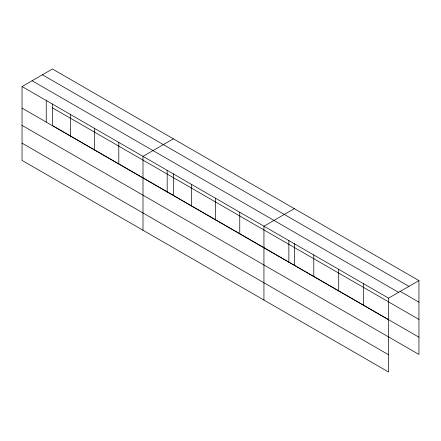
<?xml version="1.0" encoding="UTF-8"?>
<svg xmlns="http://www.w3.org/2000/svg" width="441" height="441" viewBox="0 0 441 441"><rect width="100%" height="100%" fill="white"/><g stroke="black" fill="none" stroke-linecap="round" stroke-linejoin="round"><path stroke-width="0.66" d="M22.05 86.546L388.554 298.144L388.554 372.006L22.05 160.403L22.05 86.546L52.446 68.994L418.95 280.597L418.95 354.454L22.05 125.376M173.39 138.821L142.994 156.373L142.994 230.235M294.34 208.654L263.944 226.2L263.944 300.062M388.554 298.144L418.95 280.597M42.413 74.788L408.917 286.385M399.959 291.214L418.95 302.173M32.083 80.753L398.587 292.35M52.446 107.83L418.95 319.427M418.95 337.205L52.446 125.602L52.446 103.85M22.05 108.128L388.554 319.725M22.05 143.154L388.554 354.751M363.632 283.756L363.632 305.337M338.71 269.368L338.71 290.95M313.788 254.975L313.788 276.557M294.34 243.504L294.34 265.262M288.866 240.588L288.866 262.169M239.755 212.237L239.755 233.818M215.566 198.268L215.566 219.85M191.372 184.305L191.372 205.886M173.39 173.677L173.39 195.429M167.183 170.336L167.183 191.918M118.805 142.404L118.805 163.986M94.617 128.441L94.617 150.023M70.428 114.478L70.428 136.06M46.239 100.509L46.239 122.091"/></g></svg>
